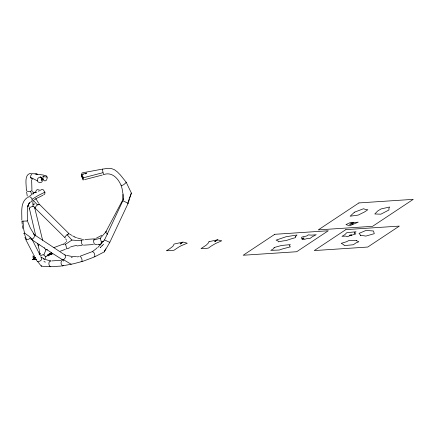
<?xml version="1.0" encoding="UTF-8"?>
<svg xmlns="http://www.w3.org/2000/svg" width="435" height="435" viewBox="0 0 435 435"><rect width="100%" height="100%" fill="white"/><g stroke="black" fill="none" stroke-linecap="round" stroke-linejoin="round"><path stroke-width="0.65" d="M37.263 180.77L37.682 178.633L39.367 177.203L41.494 177.523L42.853 179.144L42.853 180.22L41.706 182.167L39.672 182.76L37.769 181.7L37.263 180.77L30.564 177.339L30.542 176.246L31.543 174.228L32.402 173.63L34.343 173.859M31.646 179.709L31.934 190.242C30.847 191.949 28.237 191.846 26.665 190.905L26.453 189.671M100.806 244.138L101.388 242.094L103.394 241.224M123.284 200.111C123.023 197.408 123.388 194.537 122.578 191.819C121.925 182.689 113.638 170.482 103.568 174.707L102.29 169.155L108.364 168.285L111.338 168.552L114.302 169.634L117.254 171.809L120.305 174.892L126.232 182.281L131.359 193.058L128.151 203.259L109.778 242.382L105.531 249.701L104.221 251.898L94.4 256.993L93.884 256.857M98.022 247.265L104.53 239.941L122.844 200.78L122.958 194.396M34.012 203.749L33.598 204.999M45.468 258.635L45.37 256.509L43.875 254.921L42.788 254.758L40.694 255.573M83.928 239.962L82.672 239.62C80.888 240.664 81.34 243.339 82.275 244.834L83.531 245.177M95.493 238.81L94.841 238.842C93.063 239.886 93.509 242.561 94.444 244.057L95.705 244.399M33.952 204.586L34.093 203.77M81.127 261.636L82.008 261.511C82.291 259.662 81.66 256.993 79.692 256.362M94.765 256.732C95.042 254.883 94.417 252.208 92.443 251.582L92.084 251.838L96.603 248.412M41.564 179.66L41.363 180.525L41.428 178.562L40.488 176.55M21.842 221.197L27.448 220.98L27.046 221.116M35.757 235.911L29.286 208.012C30.629 206.826 32.859 206.005 34.506 207.006L42.635 240.294M34.637 208.012L34.778 207.473M104.612 251.082L104.884 250.332M128.57 200.867L128.858 199.828M93.813 239.984L100.284 238.249L105.667 232.17L122.202 200.948M129.005 199.312L129.162 198.806M130.761 194.75L131.359 193.058M104.569 251.234L104.221 251.898M61.46 266.035L50.813 266.715L41.298 266.187L41.358 265.529M63.646 244.486L63.863 243.932L64.793 243.883L65.87 245.28L66.609 248.331L65.984 249.092M129.499 197.8L129.695 197.3M68.866 234.296L68.904 233.562L39.123 204.02L37.356 204.907L35.839 206.5L35.11 208.137L65 237.738L65.038 237.004L66.223 235.427L68.904 233.562M44.441 247.798L45.925 249.799L43.875 254.921M129.913 196.81L130.114 196.31M35.512 191.732L36.627 189.997L37.557 189.595L39.645 190.182M38.323 246.308L38.383 245.264L39.085 244.742M130.321 195.804L130.543 195.288M39.792 253.42L39.411 254.176M38.949 204.869L39.123 204.02M123.045 199.42L123.295 198.904M128.173 201.9L128.428 201.389M105.77 248.858L105.036 250.12M51.515 252.523L51.335 253.137L52.412 254.018L47.159 255.388M121.708 185.076L121.626 185.653L123.725 184.69L125.976 182.716L126.232 182.281L125.932 182.167M40.009 253.502L39.884 253.697A92.291 23.419 -14.1 0 1 39.482 254.306L39.329 254.508M30.281 237.847L28.645 239.293L26.513 239.598L25.687 239.125L24.931 237.418M39.71 253.464L39.264 253.958M32.707 194.151L34.207 192.575M27.617 197.604L29.042 196.62C31.461 196.707 33.392 200.116 31.244 201.829L30.428 202.134M103.628 244.176L102.094 245.753M33.838 192.999L34.615 192.221M63.352 261.076L63.543 260.869A2.789 1.267 3.2 0 0 63.668 260.57L63.662 260.364M100.175 247.645L100.561 247.27M65.625 242.436L64.924 243.062M96.858 247.988L97.266 247.635M34.99 257.302L33.626 258.472L35.724 258.145M52.461 253.349L62.819 259.945C64.565 259.412 65.951 257.33 65.696 255.508L33.729 234.313M380.886 208.979L389.624 207.017L388.841 208.637L389.026 209.942L380.897 214.178L374.774 213.993L377.672 211.024L380.565 209.24M81.644 240.762L71.873 240.076L65.348 244.399M30.02 202.503L28.889 203.401L29.417 202.846L27.688 206.288L27.807 205.733L27.264 212.47L27.448 220.98M30.657 238.608L31.516 239.375C33.326 239 34.686 236.885 34.588 235.085L34.267 234.547M27.062 197.789C20.092 202.802 22.044 212.644 21.821 220.034M101.371 235.465L101.73 235.204M30.956 195.092L29.933 195.793M85.39 173.918L86.69 173.032L82.808 174.223M105.825 231.61L106.363 231.246M35.594 257.64L32.32 259.69L36.507 259.668M101.012 235.71L96.271 238.201M32.146 199.225L38.22 195.5L44.925 192.172L43.081 189.584L41.695 189.497M37.116 198.197L34.387 199.823M32.63 193.863L33.495 193.368M62.406 260.217C60.383 261.332 60.78 264.556 62.352 265.899L63.581 265.551M40.232 254.035L39.465 254.464M38.427 197.523L42.962 195.223M41.314 189.72L40.205 190.351M34.175 256.764L32.853 257.542L34.892 257.389M49.856 253.458L51.412 252.681M47.42 255.182L50.112 253.692L49.905 253.295M38.487 191.248L39.166 190.916M37.53 197.8L37.986 197.582M36.1 192.221L35.088 192.71L36.496 192.107M51.76 253.931L49.856 254.818A22.375 11.033 10.8 0 0 48.78 255.475M50.922 252.887L51.444 252.675M53.907 247.613L63.472 244.024M60.405 251.185L65.19 249.391M67.947 248.369L67.599 248.499L69.997 247.678M80.486 256.063L91.649 251.876M82.443 261.473L93.601 257.292M39.498 253.975L40.183 253.735L39.242 253.98M39.117 254.035L39.737 253.817M48.47 254.372L49.307 254.094L49.188 253.833M43.712 194.804L44.789 194.01L44.925 192.172M70.508 246.955L72.422 246.373A21.755 12.778 -17.3 0 1 74.314 245.895L76.718 245.449M34.457 255.584L32.723 256.139L34.43 256.819L34.909 257.27L34.838 257.868L35.306 257.776M84.548 179.644L102.279 175.06M83.167 177.833C79.023 166.475 84.14 186.533 83.167 177.833L102.867 172.706M82.471 174.304L83.308 174.092M82.427 172.825L82.041 172.918L81.655 174.43L82.177 177.529M82.008 261.511L73.624 263.74L62.352 265.899M81.84 176.648L83.003 176.387M81.845 176.61L82.715 176.441M101.708 169.231L82.96 172.733M77.082 245.949L81.845 245.351M78.768 256.683L77.093 256.878M35.11 208.137L35.512 208.099M84.956 239.478L94.08 238.891M84.292 245.128L93.422 244.541M51.754 260.897L60.884 260.315M45.675 256.683L46.175 256.65C46.714 255.019 53.831 253.708 50.275 253.235M47.437 249.804L45.925 249.799M76.506 256.536L71.101 256.307L66.511 255.35M31.407 173.255C23.794 173.772 26.399 184.32 26.301 189.366M96.086 244.459L97.424 244.497M41.02 177.485L41.532 178.573M44.142 259.124L50.862 261.033L50.237 260.995C48.214 262.109 48.611 265.334 50.183 266.677M43.598 175.071L36.632 174.152L37.725 174.321M47.132 177.072L45.996 175.517L44.365 175.327C42.402 176.61 42.325 180.411 44.93 180.96L46.442 180.226L47.192 178.165L47.132 177.072L42.712 176.572M36.214 259.053L36.779 260.837L37.546 261.381L39.672 261.245L41.423 259.923L41.716 258.977L41.151 257.194M72.221 257.46L71.291 257.341M104.53 239.941L109.778 242.382L109.245 242.175M37.377 174.266L34.648 173.755M35.953 174.016L36.692 174.158L35.621 173.951M64.723 254.91L65.315 255.051M81.813 239.201L77.392 237.983M43.603 259.037L43.288 258.928M42.853 179.144L41.423 178.584M122.844 200.78L128.151 203.259L127.444 202.971M32.804 179.236L31.043 178.252L30.564 177.339M45.376 262.098L45.158 262.028A2.806 0.636 19.2 0 1 44.517 261.794L43.946 261.527M42.983 179.1L42.086 178.78M41.613 178.6L41.967 178.736M76.544 237.771L74.728 236.972M99.474 244.53L100.229 244.91M44.56 259.146L40.602 256.808M71.21 264.273L63.532 259.722M72.531 235.824L73.401 236.303A40.558 35.289 -35.2 0 0 74.733 236.966M71.726 235.34L69.709 234.068M22.973 221.002L23.778 229.658L24.583 233.095L28.971 236.205L32.201 239.234M30.977 239.147L44.647 248.184M46.599 249.472L50.509 252.055M107.575 234.286L105.667 232.17M82.601 178.192L83.041 178.519M67.001 234.644L71.873 240.076M37.546 261.381L41.298 266.187M61.846 259.347L62.227 259.804M37.356 204.907L33.191 200.143L32.81 202.688L33.016 206.533M33.778 233.823L30.276 227.973L27.818 221.948M33.74 233.769L33.473 233.388L34.05 234.242M38.579 203.156L35.719 198.458M65.723 238.826L66.256 239.805M29.15 208.544L29.422 209.017M102.394 169.117L102.589 169.492M25.834 239.707L33.528 254.595M32.402 240.098L40.189 255.263M33.674 193.966L32.587 191.063M26.513 239.598L24.752 234.96L24.583 233.095M31.668 194.907L30.684 191.324M100.284 238.249L101.388 242.094M38.367 246.672L39.036 249.184M37.584 243.48L38.149 245.813M23.811 233.22L23.93 233.698M51.944 253.099L52.189 253.621L48.301 254.747A37.051 9.401 -14.1 0 0 47.736 254.915M39.634 249.777L39.775 250.478M39.46 251.125L39.732 252.925M41.428 178.562L41.602 179.601M26.617 192.063L27.264 196.082M22.881 228.478L22.435 225.488M28.862 206.815L28.438 203.939M21.929 221.768L22.267 224.253M66.511 240.685L66.501 241.256A2.8 2.349 -3.8 0 1 66.403 241.626M98.114 244.22A22.598 8.357 -35 0 1 98.816 244.356M98.886 244.285A22.071 8.765 -41.2 0 1 99.506 244.497M102.089 245.742A36.502 13.202 -49.4 0 1 100.561 247.254M47.991 255.987A22.734 10.19 4.5 0 1 48.709 255.454M35.534 257.553A84.515 21.445 -14.1 0 1 34.512 258.227L33.816 258.673A83.259 21.13 -14.1 0 1 32.75 259.336L32.386 259.559L34.088 259.537A24.045 6.101 -14.1 0 0 35.893 259.456M360.626 235.248L360.517 235.688L362.453 235.629A17.694 4.491 -14.1 0 1 363.448 235.705L365.868 236.091L374.252 233.682L373.529 230.996L366.009 230.441L359.027 233.405L360.626 235.248M356.695 240.783L358.831 241.768L356.02 242.866L353.389 244.742L344.177 245.596L343.862 244.769L341.219 243.344L346.429 241.762L348.734 240.604L356.651 240.337L356.695 240.783M302.021 239.043C302.64 241.055 307.833 237.336 309.954 238.467L312.569 236.569L316.229 234.731L312.265 235.096A9.961 2.528 -14.1 0 1 310.905 235.09L308.225 234.867C307.338 237.07 299.873 235.998 301.618 238.418C305.196 239.696 304.56 236.145 302.021 239.043M180.172 243.948L182.776 242.121L174.114 244.051L172.88 246.33L169.704 248.722A84.499 21.44 -14.1 0 1 168.682 249.391L167.992 249.837A83.313 21.141 -14.1 0 1 166.92 250.506L166.556 250.729L168.258 250.707A24.045 6.101 -14.1 0 0 170.993 250.555L173.967 250.255L178.654 247.14A21.511 5.459 -14.1 0 1 179.791 246.471L180.65 246.025A16.508 4.187 -14.1 0 1 182.042 245.362L187.246 243.214L183.2 242.099L180.172 243.948M209.028 241.653L208.599 242.594A92.35 23.436 -14.1 0 1 208.191 243.198L206.272 245.144L201.035 248.581L204.265 248.641L208.43 248.08L210.567 246.525A54.973 13.947 -14.1 0 1 211.606 245.829L215.629 243.486L221.725 240.794L217.239 239.832L214.624 241.61L214.917 241.604L217.723 239.815L209.028 241.653M274.126 247.814L273.419 248.825L270.809 250.37L279.243 250.038L281.57 249.211A26.53 6.732 -14.1 0 1 283.75 248.586L290.368 246.846L289.27 245.688L290.314 244.617L281.499 245.476L274.072 247.542L274.126 247.814M295.408 236.76L295.572 237.602L291.684 238.728A37.046 9.401 -14.1 0 0 289.96 239.25L286.083 240.599L283.93 240.805A19.292 4.894 -14.1 0 0 282.462 241.044L278.226 241.849L278.123 240.995L276.111 240.12L285.996 236.749L297.013 234.998L295.408 236.76M349.794 224.221L352.834 224.03L353.492 222.644L350.523 222.432L345.945 224.623L349.767 225.781L358.244 222.122L352.361 222.981L349.794 224.221M354.471 232.894L354.297 233.209L355.873 233.91L351.007 235.389L349.354 235.444L350.001 234.987L351.632 234.927L347.396 236.749L345.662 236.08L341.97 236.368L344.139 235.085A11.772 2.985 -14.1 0 0 345.064 234.443L346.684 232.741L356.026 231.757L354.471 232.894M352.731 222.736L351.937 223.019L352.731 222.736M354.438 212.215L350.137 216.2L358.239 215.086L364.66 211.888L367.852 209.724L365.737 209.55L363.529 208.74L354.438 212.215M274.795 234.296L243.203 255.247L296.681 251.729L328.273 230.773L274.795 234.296M358.935 202.927L318.273 229.892L372.594 226.32L413.25 199.355L358.935 202.927M345.868 229.615L314.277 250.571L367.754 247.047L399.346 226.097L345.868 229.615"/></g></svg>
